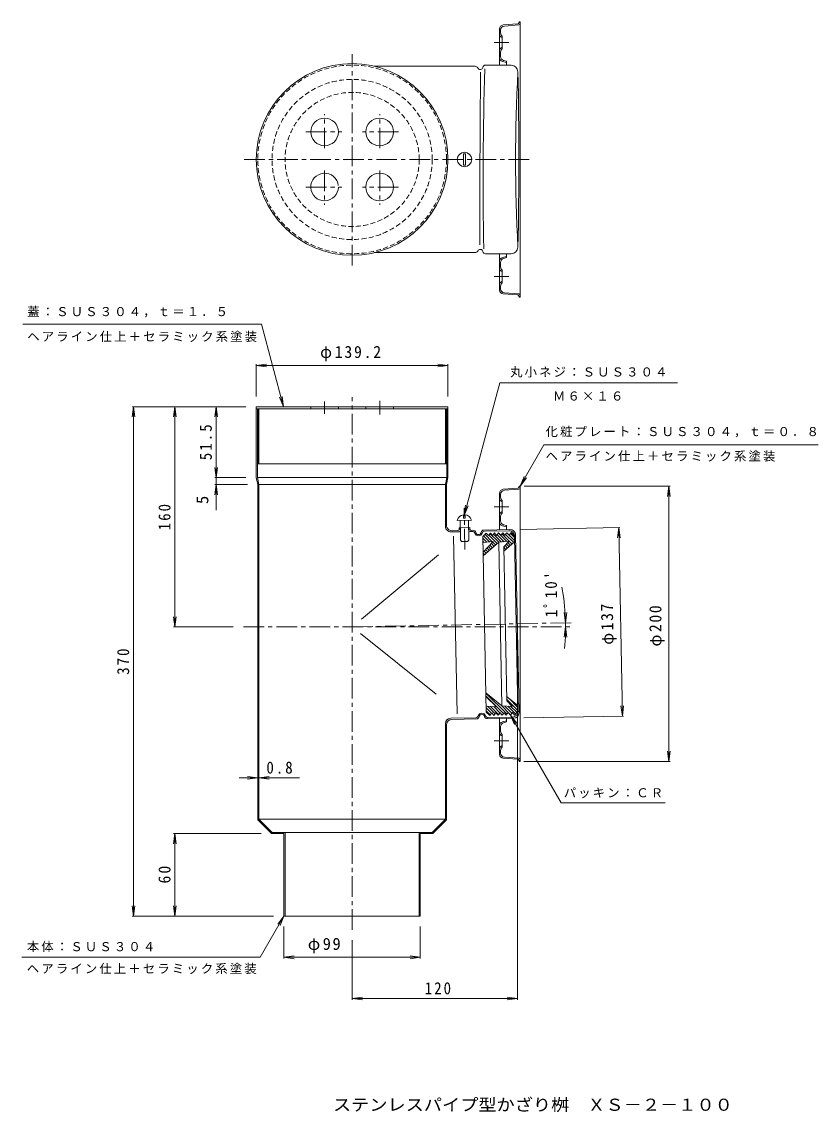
# Model space of a CAD drawing. Units: millimetres, scale not verified. Extents: x -421 to 484, y -405 to 387.
# Drawn here: x -421 to 157, y -405 to 387 of the extents above; entities that cross this region are included whole.
import ezdxf
from ezdxf.enums import TextEntityAlignment as Align

# ---------------------------------------------------------------- set-up
doc = ezdxf.new("R2010")
doc.units = ezdxf.units.MM
doc.header["$LTSCALE"] = 3
doc.linetypes.add('CHAIN1', pattern=[8, 5, -1, 1, -1])
doc.linetypes.add('DASHED1', pattern=[1.8, 1.2, -0.6])
for name, color, linetype, lineweight in [('0-1', 2, 'Continuous', 9), ('0-2', 3, 'Continuous', 9), ('0-3', 4, 'Continuous', 9), ('0-4', 7, 'Continuous', 9), ('0-6', 6, 'Continuous', 9), ('0-E', 7, 'Continuous', 9)]:
    doc.layers.add(name, color=color, linetype=linetype, lineweight=lineweight)
doc.layers.add('F-5', color=2, linetype='Continuous')
doc.styles.add('ＭＳ ゴシック', font='')
doc.styles.get('ＭＳ ゴシック').set_extended_font_data('MS Gothic')

msp = doc.modelspace()

# ---------------------------------------------------------------- linework, layer by layer
at = {"layer": '0-1', "linetype": 'CHAIN1'}
for p, q in [((-201, 294.963), (-201, 319.803)), ((-161, 294.963), (-161, 319.803)), ((-214.672, 306.873), (-188.495, 306.873)), ((-147.328, 306.873), (-173.505, 306.873)), ((-201, 278.782), (-201, 253.942)), ((-161, 278.782), (-161, 253.942)), ((-214.672, 266.873), (-188.495, 266.873)), ((-147.328, 266.873), (-173.505, 266.873)), ((-201, 102.167), (-201, 111.052)), ((-161, 101.612), (-161, 111.607))]:
    msp.add_line(p, q, dxfattribs=at)
at = {"layer": '0-1'}
for p, q in [((-250.6, 107.287), (-111.4, 107.287)), ((-250.6, 105.787), (-250.6, 107.287)), ((-250.6, 105.787), (-111.4, 105.787)), ((-249.5, 65.787), (-249.5, 105.787)), ((-248.7, 65.787), (-248.7, 105.787)), ((-211, 105.787), (-211, 107.287)), ((-191, 105.787), (-191, 107.287)), ((-171, 105.787), (-171, 107.287)), ((-151, 105.787), (-151, 107.287)), ((-113.3, 65.787), (-113.3, 105.787)), ((-112.5, 65.787), (-112.5, 105.787)), ((-111.4, 105.787), (-111.4, 107.287)), ((-249.5, 65.787), (-112.5, 65.787))]:
    msp.add_line(p, q, dxfattribs=at)
for centre, radius in [((-181, 286.873), 69.6), ((-201, 306.873), 10), ((-161, 306.873), 10), ((-161, 266.873), 10)]:
    msp.add_circle(centre, radius, dxfattribs=at)
at = {"layer": '0-1', "linetype": 'DASHED1'}
msp.add_circle((-181, 286.873), 68.5, dxfattribs=at)
at = {"layer": '0-1'}
msp.add_arc((-201, 266.873), 10, 5.58711, 0, dxfattribs=at)
at = {"layer": '0-2', "linetype": 'CHAIN1'}
for p, q in [((-181, 209.958), (-181, 363.432)), ((-259.426, 286.873), (-50.994, 286.873)), ((-181, -272.797), (-181, 114.254)), ((-259.966, -52.713), (-21.207, -52.713)), ((-181, -52.713), (-21.207, -49.644))]:
    msp.add_line(p, q, dxfattribs=at)
at = {"layer": '0-2'}
for p, q in [((-164.848, 354.573), (-91.666, 354.573)), ((-84.08, 355.376), (-65.574, 355.376)), ((-164.848, 219.173), (-91.666, 219.173)), ((-84.231, 218.376), (-65.575, 218.376)), ((-250.6, 55.787), (-250.6, 105.787)), ((-249.8, 55.787), (-249.8, 105.787)), ((-112.2, 55.787), (-112.2, 105.787)), ((-111.4, 55.787), (-111.4, 105.787)), ((-250.6, 55.787), (-249.5, 50.787)), ((-249.8, 55.787), (-248.7, 50.787)), ((-249.781, 55.787), (-112.219, 55.787)), ((-112.2, 55.787), (-113.3, 50.787)), ((-111.4, 55.787), (-112.5, 50.787)), ((-249.5, -192.713), (-249.5, 50.787)), ((-248.7, -192.381), (-248.7, 50.787)), ((-248.681, 50.787), (-113.319, 50.787)), ((-113.3, 20.377), (-113.3, 50.787)), ((-112.5, 21.193), (-112.5, 50.787)), ((-109.223, 16.378), (-103.336, 16.491)), ((-108.423, 17.194), (-104.151, 17.276)), ((-103.19, 19.294), (-95.591, 19.44)), ((-103.171, 18.295), (-103.19, 19.294)), ((-102.356, 17.51), (-102.39, 19.31)), ((-96.357, 17.625), (-96.391, 19.425)), ((-95.572, 18.44), (-95.591, 19.44)), ((-95.338, 16.645), (-93.862, 16.673)), ((-94.553, 17.46), (-93.265, 17.485)), ((-85.413, 17.635), (-66.358, 18.001)), ((-84.786, 16.847), (-67.143, 17.186)), ((-107.274, 13.215), (-104.798, -115.761)), ((-63.057, 13.264), (-62.267, 13.279)), ((-63.057, 13.264), (-60.611, -114.113)), ((-59.806, -114.898), (-62.282, 14.079)), ((-174.2, -47.022), (-118.39, -0.316)), ((-175.013, -57.493), (-119.924, -101.48)), ((-109.377, -119.05), (-91.263, -118.702)), ((-82.186, -118.528), (-64.544, -118.189)), ((-60.621, -114.113), (-59.821, -114.098)), ((-113.3, -192.381), (-113.3, -123.049)), ((-112.5, -192.713), (-112.5, -123.834)), ((-108.577, -119.835), (-90.635, -119.49)), ((-82.783, -119.339), (-63.728, -118.974)), ((-239.5, -202.713), (-249.5, -192.713)), ((-248.7, -192.381), (-113.3, -192.381)), ((-239.169, -201.913), (-248.7, -192.381)), ((-122.831, -201.913), (-113.3, -192.381)), ((-122.5, -202.713), (-112.5, -192.713)), ((-239.5, -202.713), (-230.5, -202.713)), ((-239.169, -201.913), (-122.831, -201.913)), ((-230.5, -262.713), (-230.5, -202.713)), ((-229.7, -262.713), (-229.7, -201.913)), ((-132.3, -262.713), (-132.3, -201.913)), ((-131.5, -262.713), (-131.5, -202.713)), ((-122.5, -202.713), (-131.5, -202.713)), ((-230.5, -262.713), (-131.5, -262.713))]:
    msp.add_line(p, q, dxfattribs=at)
at = {"layer": '0-2', "linetype": 'DASHED1'}
for radius in [58.169, 48.7]:
    msp.add_circle((-181, 286.873), radius, dxfattribs=at)
at = {"layer": '0-2'}
for centre, radius, start, end in [((-91.666, 352.573), 2, 23.57817, 90), ((-88, 354.173), 2, 203.57817, 348.50455), ((10931.092, 237.664), 11019.373, 179.41446, 180.06715), ((-84.08, 353.376), 2, 89.99997, 168.50455), ((2562.246, 270.19), 2648.129, 178.21219, 181.04417), ((-65.574, 350.376), 5, 2.49568, 89.99994), ((1119.164, 286.871), 1181.463, 176.90822, 183.09129), ((-3217.729, 286.889), 3157.792, 358.84357, 1.15594), ((-65.575, 223.376), 5, 269.99995, 357.50284), ((-91.666, 221.173), 2, 269.99998, 336.42181), ((-88, 219.573), 2, 11.49544, 156.42181), ((-84.08, 220.37), 2, 191.49544, 270.00002), ((-109.3, 20.377), 4, 180, 271.09999), ((-108.5, 21.193), 4, 180, 271.09999), ((-104.171, 18.275), 1, 271.09999, 1.09999), ((-103.355, 17.491), 1, 271.09999, 1.09999), ((-95.357, 17.644), 1, 181.09999, 271.09999), ((-94.572, 18.46), 1, 181.09999, 271.09999), ((-93.824, 14.673), 2, 20.08397, 91.09999), ((-93.227, 15.485), 2, 12.07404, 91.10004), ((-89.315, 16.322), 2, 192.07404, 350.12595), ((-85.375, 15.636), 2, 91.09998, 170.12595), ((-84.747, 14.848), 2, 91.09999, 162.11601), ((-67.066, 13.187), 4, 1.09952, 91.09999), ((-66.282, 14.002), 4, 1.09999, 91.09999), ((-89.315, 16.322), 2.8, 200.08397, 342.11601), ((-91.301, -116.702), 2, 271.09999, 342.11601), ((-90.674, -117.491), 2, 271.09996, 350.12595), ((-86.733, -118.177), 2.8, 20.08397, 162.11601), ((-86.733, -118.177), 2, 12.07404, 170.12595), ((-82.821, -117.34), 2, 192.07404, 271.10001), ((-82.225, -116.528), 2, 200.08397, 271.09999), ((-64.62, -114.19), 4, 271.09999, 1.09999), ((-63.805, -114.974), 4, 271.09999, 1.09999), ((-109.3, -123.049), 4, 91.09999, 180), ((-108.5, -123.834), 4, 91.09999, 180)]:
    msp.add_arc(centre, radius, start, end, dxfattribs=at)
at = {"layer": '0-3'}
for p, q in [((-74, 381.577), (-74, 355.376)), ((-73.2, 380.831), (-73.2, 378.825)), ((-71.211, 384.569), (-60.73, 385.307)), ((-70.411, 383.824), (-59.93, 384.562)), ((-59.8, 386.873), (-59, 386.873)), ((-59.8, 386.873), (-59.8, 386.305)), ((-72, 376.424), (-72, 367.321)), ((-77.889, 371.873), (-67.162, 371.873)), ((-73.2, 364.921), (-73.2, 361.628)), ((-71.776, 358.117), (-69, 357.373)), ((-70.976, 358.731), (-69, 358.201)), ((-69, 358.201), (-69, 355.376)), ((-100.191, 291.011), (-98.591, 291.011)), ((-100.191, 282.734), (-100.191, 291.011)), ((-74, 192.169), (-74, 218.376)), ((-71.776, 215.629), (-69, 216.373)), ((-70.976, 215.015), (-69, 215.545)), ((-69, 215.545), (-69, 218.376)), ((-73.2, 208.825), (-73.2, 212.117)), ((-72, 197.321), (-72, 206.424)), ((-77.889, 201.873), (-67.162, 201.873)), ((-73.2, 192.914), (-73.2, 194.921)), ((-71.211, 189.176), (-60.73, 188.438)), ((-70.411, 189.922), (-59.93, 189.184)), ((-59.8, 186.873), (-59.8, 187.441)), ((-71.211, 47.287), (-60.73, 48.025)), ((-59.8, 49.591), (-59.8, 49.023)), ((-59.8, 49.591), (-59, 49.591)), ((-59, -150.409), (-59, 49.591)), ((-74, 44.294), (-74, 17.912)), ((-73.2, 43.549), (-73.2, 41.542)), ((-70.411, 46.541), (-59.93, 47.279)), ((-77.889, 34.591), (-67.162, 34.591)), ((-72, 39.142), (-72, 30.039)), ((-104.744, 24.691), (-94.246, 24.893)), ((-102.494, 24.735), (-102.216, 10.214)), ((-98.924, 26.303), (-98.971, 28.77)), ((-96.495, 24.85), (-96.217, 10.324)), ((-73.2, 27.639), (-73.2, 24.346)), ((-71.776, 20.835), (-69, 20.091)), ((-70.976, 21.448), (-69, 20.919)), ((-69, 20.919), (-69, 17.992)), ((-102.221, 10.22), (-101.221, 9.22)), ((-101.257, 9.256), (-97.207, 9.333)), ((-97.196, 9.344), (-96.196, 10.344)), ((-74, -145.113), (-74, -119.113)), ((-73.2, -128.458), (-73.2, -125.165)), ((-71.776, -121.653), (-69, -120.909)), ((-70.976, -122.267), (-69, -121.738)), ((-69, -121.738), (-69, -119.017)), ((-72, -139.961), (-72, -130.858)), ((-77.889, -135.409), (-67.162, -135.409)), ((-73.2, -144.368), (-73.2, -142.361)), ((-71.211, -148.106), (-60.73, -148.844)), ((-70.411, -147.36), (-59.93, -148.098)), ((-59.8, -150.409), (-59.8, -149.842)), ((-59.8, -150.409), (-59, -150.409))]:
    msp.add_line(p, q, dxfattribs=at)
at = {"layer": '0-3', "linetype": 'CHAIN1'}
msp.add_line((-99.088, 3.575), (-99.662, 33.47), dxfattribs=at)
at = {"layer": '0-3'}
for points in [[(-59.8, 186.873), (-59, 186.873), (-59, 386.873)], [(-100.191, 282.734), (-98.591, 282.734), (-98.591, 291.011)], [(-98.924, 26.303), (-100.124, 26.28), (-100.171, 28.747)]]:
    msp.add_lwpolyline(points, dxfattribs=at)
msp.add_circle((-99.391, 286.873), 5.25, dxfattribs=at)
for centre, radius, start, end in [((-71, 381.577), 3, 94.02826, 180), ((-70.2, 380.831), 3, 94.02826, 180), ((-60.8, 386.305), 1, 274.02826, 0), ((-60, 385.559), 1, 274.02826, 0), ((-71, 378.211), 3, 180, 250.52878), ((-70.2, 378.825), 3, 180, 233.1301), ((-71, 365.535), 3, 109.47121, 180), ((-70.2, 364.921), 3, 126.86989, 180), ((-71, 361.015), 3, 180, 255), ((-70.2, 361.628), 3, 180, 255), ((-71, 212.731), 3, 104.99998, 180), ((-70.2, 212.117), 3, 104.99998, 180), ((-71, 208.211), 3, 180, 250.52878), ((-70.2, 208.825), 3, 180, 233.1301), ((-71, 195.535), 3, 109.47121, 180), ((-71, 192.169), 3, 180, 265.97173), ((-70.2, 194.921), 3, 126.86989, 180), ((-70.2, 192.914), 3, 180, 265.97173), ((-60.8, 187.441), 1, 0, 85.97173), ((-60, 188.186), 1, 0, 85.97173), ((-60.8, 49.023), 1, 274.02826, 0), ((-60, 48.277), 1, 274.02826, 0), ((-71, 44.294), 3, 94.02826, 180), ((-71, 40.928), 3, 180, 250.52878), ((-70.2, 43.549), 3, 94.02826, 180), ((-70.2, 41.542), 3, 180, 233.1301), ((-99.467, 23.347), 5.445, 97.42612, 165.70782), ((-99.467, 23.347), 5.445, 16.49182, 84.77361), ((-71, 28.253), 3, 109.47121, 180), ((-70.2, 27.639), 3, 126.86989, 180), ((-70.2, 24.346), 3, 180, 255), ((-71, 23.732), 3, 180, 255), ((-71, -124.551), 3, 104.99998, 180), ((-70.2, -125.165), 3, 104.99998, 180), ((-71, -129.072), 3, 180, 250.52878), ((-70.2, -128.458), 3, 180, 233.1301), ((-71, -141.747), 3, 109.47121, 180), ((-70.2, -142.361), 3, 126.86989, 180), ((-71, -145.113), 3, 180, 265.97173), ((-70.2, -144.368), 3, 180, 265.97173), ((-60.8, -149.842), 1, 0, 85.97173), ((-60, -149.096), 1, 0, 85.97173)]:
    msp.add_arc(centre, radius, start, end, dxfattribs=at)
at = {"layer": '0-4'}
for p, q in [((-250.6, 137.287), (-243.164, 138.266)), ((-250.6, 114.787), (-250.6, 138.187)), ((-250.6, 137.287), (-111.4, 137.287)), ((-250.6, 137.287), (-243.164, 136.308)), ((-111.4, 137.287), (-118.836, 138.266)), ((-111.4, 137.287), (-118.836, 136.308)), ((-111.4, 114.787), (-111.4, 138.187)), ((-339.8, 107.287), (-340.779, 99.851)), ((-258.1, 107.287), (-340.7, 107.287)), ((-339.8, -262.713), (-339.8, 107.287)), ((-339.8, 107.287), (-338.821, 99.851)), ((-309.8, 107.287), (-310.779, 99.851)), ((-309.8, -52.713), (-309.8, 107.287)), ((-309.8, 107.287), (-308.821, 99.851)), ((-279.8, 107.287), (-278.821, 99.851)), ((-279.8, 55.787), (-280.779, 63.223)), ((-258.1, 55.787), (-280.7, 55.787)), ((-279.8, 55.787), (-278.821, 63.223)), ((-279.8, 50.787), (-280.779, 43.351)), ((-257, 50.787), (-280.7, 50.787)), ((-279.8, 50.787), (-278.821, 43.351)), ((-55.992, 49.591), (49.9, 49.591)), ((49, 49.591), (48.021, 42.155)), ((49, -150.409), (49, 49.591)), ((49, 49.591), (49.979, 42.155)), ((-58.86, 18.145), (13.527, 19.535)), ((12.627, 19.518), (11.791, 12.065)), ((12.627, 19.518), (15.257, -117.457)), ((12.627, 19.518), (13.749, 12.102)), ((-309.8, -52.713), (-310.779, -45.277)), ((-309.8, -52.713), (-308.821, -45.277)), ((-26, -49.737), (-27.121, -42.321)), ((-26, -49.737), (-25.164, -42.283)), ((-267.466, -52.713), (-310.7, -52.713)), ((-25.971, -52.713), (-26.95, -60.149)), ((-25.971, -52.713), (-24.992, -60.149)), ((-61, -59.755), (-61, -323.613)), ((15.257, -117.457), (14.136, -110.041)), ((15.257, -117.457), (16.093, -110.004)), ((-56.23, -118.83), (16.157, -117.44)), ((-56.33, -150.409), (49.9, -150.409)), ((49, -150.409), (48.021, -142.974)), ((49, -150.409), (49.979, -142.974)), ((-219.313, -162.381), (-263.097, -162.381)), ((-249.5, -162.381), (-256.936, -161.402)), ((-249.5, -162.381), (-256.936, -163.36)), ((-248.7, -162.381), (-241.264, -161.402)), ((-248.7, -162.381), (-241.264, -163.36)), ((-309.8, -202.713), (-310.779, -210.149)), ((-247, -202.713), (-310.7, -202.713)), ((-309.8, -262.713), (-309.8, -202.713)), ((-309.8, -202.713), (-308.821, -210.149)), ((-339.8, -262.713), (-340.779, -255.277)), ((-339.8, -262.713), (-338.821, -255.277)), ((-309.8, -262.713), (-310.779, -255.277)), ((-309.8, -262.713), (-308.821, -255.277)), ((-238, -262.713), (-340.7, -262.713)), ((-230.5, -270.213), (-230.5, -293.613)), ((-131.5, -270.213), (-131.5, -293.613)), ((-181, -280.297), (-181, -323.613)), ((-230.5, -292.713), (-223.064, -291.734)), ((-230.5, -292.713), (-131.5, -292.713)), ((-230.5, -292.713), (-223.064, -293.692)), ((-131.5, -292.713), (-138.936, -291.734)), ((-131.5, -292.713), (-138.936, -293.692)), ((-181, -322.713), (-173.564, -321.734)), ((-181, -322.713), (-61, -322.713)), ((-181, -322.713), (-173.564, -323.692)), ((-61, -322.713), (-68.436, -321.734)), ((-61, -322.713), (-68.436, -323.692))]:
    msp.add_line(p, q, dxfattribs=at)
msp.add_lwpolyline([(-279.8, 32.222), (-279.8, 107.287), (-280.779, 99.851)], dxfattribs=at)
msp.add_arc((-181, -52.713), 155.029, 354.19652, 10.76814, dxfattribs=at)
at = {"layer": '0-6'}
for p, q in [((-86.064, 12.897), (-83.611, 15.446)), ((-83.617, -114.572), (-86.064, 12.897)), ((-83.135, 8.898), (-86.043, 11.806)), ((-85.088, 8.73), (-86.002, 9.643)), ((-85.981, 8.653), (-78.492, 9.297)), ((-85.846, 1.521), (-78.492, 9.297)), ((-85.797, -0.996), (-74.483, 8.874)), ((-81.181, 9.066), (-85.548, 13.433)), ((-79.228, 9.234), (-84.508, 14.514)), ((-75.692, 7.819), (-81.846, 13.974)), ((-74.559, 8.807), (-80.899, 15.148)), ((-80.614, 15.506), (-79.078, 13.745)), ((-79.078, 13.745), (-77.61, 15.564)), ((-76.825, 6.831), (-78.88, 8.886)), ((-72.661, 9.03), (-78.318, 14.687)), ((-70.707, 9.198), (-75.736, 14.227)), ((-68.754, 9.366), (-74.789, 15.401)), ((-74.615, 15.621), (-73.079, 13.86)), ((-74.483, 8.874), (-66.994, 9.518)), ((-74.474, 8.874), (-72.189, -110.107)), ((-73.079, 13.86), (-71.611, 15.679)), ((-64.788, 7.522), (-72.207, 14.941)), ((-70.907, 5.38), (-66.994, 9.518)), ((-70.847, 2.236), (-62.987, 9.093)), ((-63.655, 8.51), (-69.625, 14.481)), ((-67.636, 14.613), (-68.678, 15.655)), ((-68.617, 15.736), (-67.08, 13.975)), ((-65.921, 6.533), (-67.923, 8.535)), ((-67.08, 13.975), (-65.613, 15.794)), ((-63.004, 9.98), (-67.044, 14.02)), ((-63.045, 12.143), (-66.097, 15.194)), ((-63.068, 13.341), (-65.615, 15.791)), ((-84.756, -0.088), (-85.835, 0.992)), ((-83.623, 0.901), (-85.067, 2.344)), ((-82.49, 1.889), (-84.036, 3.435)), ((-81.357, 2.877), (-83.005, 4.525)), ((-80.224, 3.866), (-81.974, 5.615)), ((-79.091, 4.854), (-80.943, 6.706)), ((-77.958, 5.842), (-79.911, 7.796)), ((-68.76, -106.478), (-70.907, 5.38)), ((-69.32, 3.568), (-70.903, 5.151)), ((-70.453, 2.58), (-70.861, 2.989)), ((-68.187, 4.557), (-69.985, 6.355)), ((-67.054, 5.545), (-68.954, 7.445)), ((-83.883, -100.679), (-72.199, -110.107)), ((-71.063, -115.604), (-83.842, -102.825)), ((-68.481, -116.064), (-83.799, -100.747)), ((-83.835, -103.195), (-76.188, -110.683)), ((-83.697, -110.328), (-76.188, -110.683)), ((-77.173, -115.857), (-82.654, -110.377)), ((-74.592, -116.318), (-80.427, -110.483)), ((-73.645, -115.144), (-78.2, -110.588)), ((-65.9, -116.524), (-72.813, -109.611)), ((-72.199, -110.107), (-64.691, -110.463)), ((-64.952, -115.35), (-70.097, -110.206)), ((-68.82, -103.335), (-60.702, -109.885)), ((-60.637, -113.302), (-68.785, -105.154)), ((-68.76, -106.478), (-64.691, -110.463)), ((-62.302, -115.879), (-67.87, -110.312)), ((-60.678, -111.139), (-67.074, -104.743)), ((-61.262, -114.798), (-65.643, -110.418)), ((-79.755, -115.397), (-83.676, -111.476)), ((-80.702, -116.571), (-83.634, -113.639)), ((-83.617, -114.572), (-81.068, -117.024)), ((-81.07, -117.027), (-79.603, -115.208)), ((-79.603, -115.208), (-78.066, -116.969)), ((-75.071, -116.912), (-73.604, -115.093)), ((-73.604, -115.093), (-72.067, -116.854)), ((-72.01, -116.778), (-72.979, -115.809)), ((-69.072, -116.797), (-67.605, -114.978)), ((-67.605, -114.978), (-66.068, -116.739)), ((-66.073, -116.739), (-64.605, -114.92)), ((-64.605, -114.92), (-63.069, -116.682)), ((-60.62, -114.131), (-63.071, -116.679))]:
    msp.add_line(p, q, dxfattribs=at)
for points in [[(-83.611, 15.446), (-82.077, 13.687), (-80.61, 15.506)], [(-77.615, 15.564), (-76.079, 13.802), (-74.611, 15.621)], [(-71.616, 15.679), (-70.08, 13.918), (-68.612, 15.736)], [(-78.071, -116.97), (-76.603, -115.151), (-75.067, -116.912)], [(-72.072, -116.854), (-70.604, -115.036), (-69.068, -116.797)]]:
    msp.add_lwpolyline(points, dxfattribs=at)
at = {"layer": '0-E'}
for p, q in [((-420.062, 167.287), (-246.877, 167.287)), ((-230.8, 107.287), (-246.877, 167.287)), ((-99.562, 28.292), (-73.759, 124.591)), ((-73.759, 124.591), (55.195, 124.591)), ((-230.8, 107.287), (-233.67, 114.216)), ((-230.8, 107.287), (-231.779, 114.723)), ((-59, 49.591), (-41.679, 79.591)), ((-41.679, 79.591), (157.462, 79.591)), ((-59, 49.591), (-56.13, 56.52)), ((-59, 49.591), (-54.434, 55.541)), ((-99.562, 28.292), (-98.583, 35.727)), ((-99.562, 28.292), (-96.692, 35.221)), ((-66.071, -116.736), (-61.505, -122.687)), ((-66.071, -116.736), (-63.201, -123.666)), ((-66.071, -116.736), (-29.309, -180.409)), ((-29.309, -180.409), (46.306, -180.409)), ((-230.5, -262.713), (-247.82, -292.713)), ((-230.5, -262.713), (-235.066, -268.663)), ((-230.5, -262.713), (-233.37, -269.642)), ((-247.82, -292.713), (-420.902, -292.713))]:
    msp.add_line(p, q, dxfattribs=at)

# ---------------------------------------------------------------- texts
at = {"layer": '0-4', "color": 2, "style": 'ＭＳ ゴシック'}
msp.add_text('5', height=8.798, rotation=90, dxfattribs=at).set_placement((-282.8, 36.572), align=Align.BOTTOM_LEFT)
at = {"layer": '0-4', "color": 2, "char_height": 8.798, "attachment_point": 7, "style": 'ＭＳ ゴシック'}
for s, insert in [('\\T1.23;\\W0.95;φ139.2', (-204.25, 140.287)), ('\\T1.27;\\W0.9;0.8', (-243.264, -159.381)), ('\\T1.19;φ99', (-213.219, -289.713)), ('\\T1.27;\\W0.9;120', (-128.25, -319.713))]:
    msp.add_mtext(s, dxfattribs=dict(at, insert=insert))
for s, insert, rotation in [('\\T1.28;\\W0.9;51.5', (-282.8, 68.412), 90), ('\\T1.27;\\W0.9;160', (-312.8, 17.537), 90), ("\\T1.28;\\W0.9;1ﾟ10'", (-31.857, -45.616), 90.55), ('\\T1.21;\\W0.95;φ137', (11.259, -65.524), 91.1), ('\\T1.21;\\W0.95;φ200', (46, -66.909), 90), ('\\T1.27;\\W0.9;370', (-342.8, -87.463), 90), ('\\T1.27;\\W0.95;60', (-312.8, -239.088), 90)]:
    msp.add_mtext(s, dxfattribs=dict(at, insert=insert, rotation=rotation))
at = {"layer": '0-E', "char_height": 6.598, "attachment_point": 7, "style": 'ＭＳ ゴシック'}
for s, insert in [('\\T1.17;蓋：ＳＵＳ３０４，ｔ＝１．５', (-416.991, 172.12)), ('\\T1.17;ヘアライン仕上＋セラミック系塗装', (-416.991, 154.202)), ('\\T1.17;丸小ネジ：ＳＵＳ３０４', (-66.306, 128.495)), ('\\T1.17;Ｍ６×１６', (-35.149, 111.64)), ('\\T1.17;化粧プレート：ＳＵＳ３０４，ｔ＝０．８', (-40.538, 84.974)), ('\\T1.17;ヘアライン仕上＋セラミック系塗装', (-40.538, 67.353)), ('\\T1.17;パッキン：ＣＲ', (-27.339, -177.135)), ('\\T1.17;本体：ＳＵＳ３０４', (-417.251, -288.957)), ('\\T1.17;ヘアライン仕上＋セラミック系塗装', (-417.251, -304.954))]:
    msp.add_mtext(s, dxfattribs=dict(at, insert=insert))
at = {"layer": 'F-5', "style": 'ＭＳ ゴシック', "width": 1.1}
msp.add_text('ステンレスパイプ型かざり桝\u3000ＸＳ－２－１００', height=8.798, dxfattribs=at).set_placement((-194.961, -406.828), align=Align.BOTTOM_LEFT)

doc.saveas('drawing.dxf')
